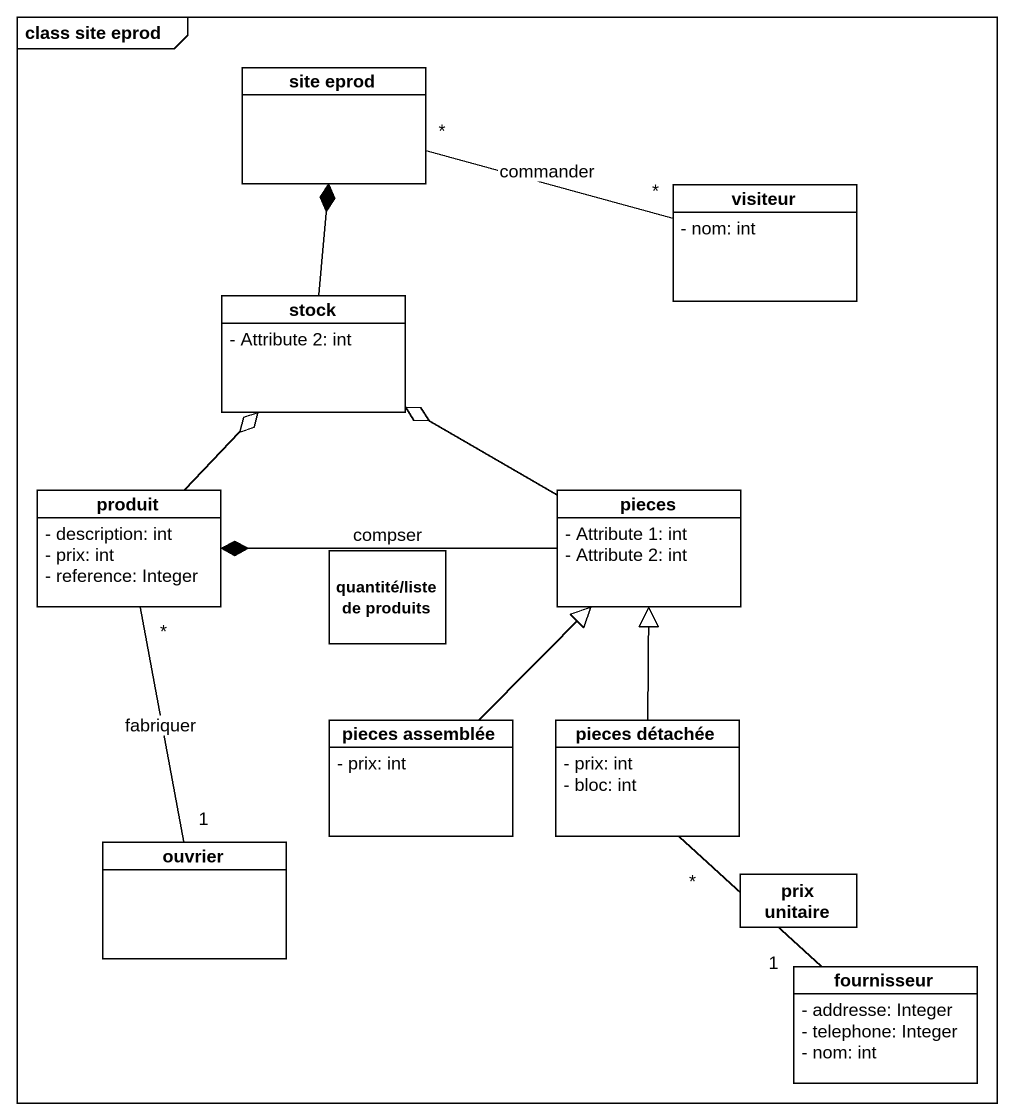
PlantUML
@startuml
mainframe class site eprod
allowmixing
hide circle
hide empty members
skinparam classAttributeIconSize 0
class "site eprod" as site_eprod
class visiteur {
  - nom: int
}
class stock {
  - Attribute 2: int
}
class produit {
  - description: int
  - prix: int
  - reference: Integer
}
class pieces {
  - Attribute 1: int
  - Attribute 2: int
}
rectangle "quantité/liste de produits" as quantité_liste_de_produits
class "pieces assemblée" as pieces_assemblée {
  - prix: int
}
class "pieces détachée" as pieces_détachée {
  - prix: int
  - bloc: int
}
class ouvrier
rectangle "prix unitaire" as prix_unitaire
class fournisseur {
  - addresse: Integer
  - telephone: Integer
  - nom: int
}
site_eprod "*" -right- "*" visiteur : commander
stock -up-* site_eprod
produit -up-o stock
produit "*" -- "1" ouvrier : fabriquer
pieces -left-o stock
pieces -left-* produit : compser
pieces_assemblée -up-|> pieces
pieces_détachée -up-|> pieces
fournisseur "1" -up- "*" pieces_détachée
@enduml
